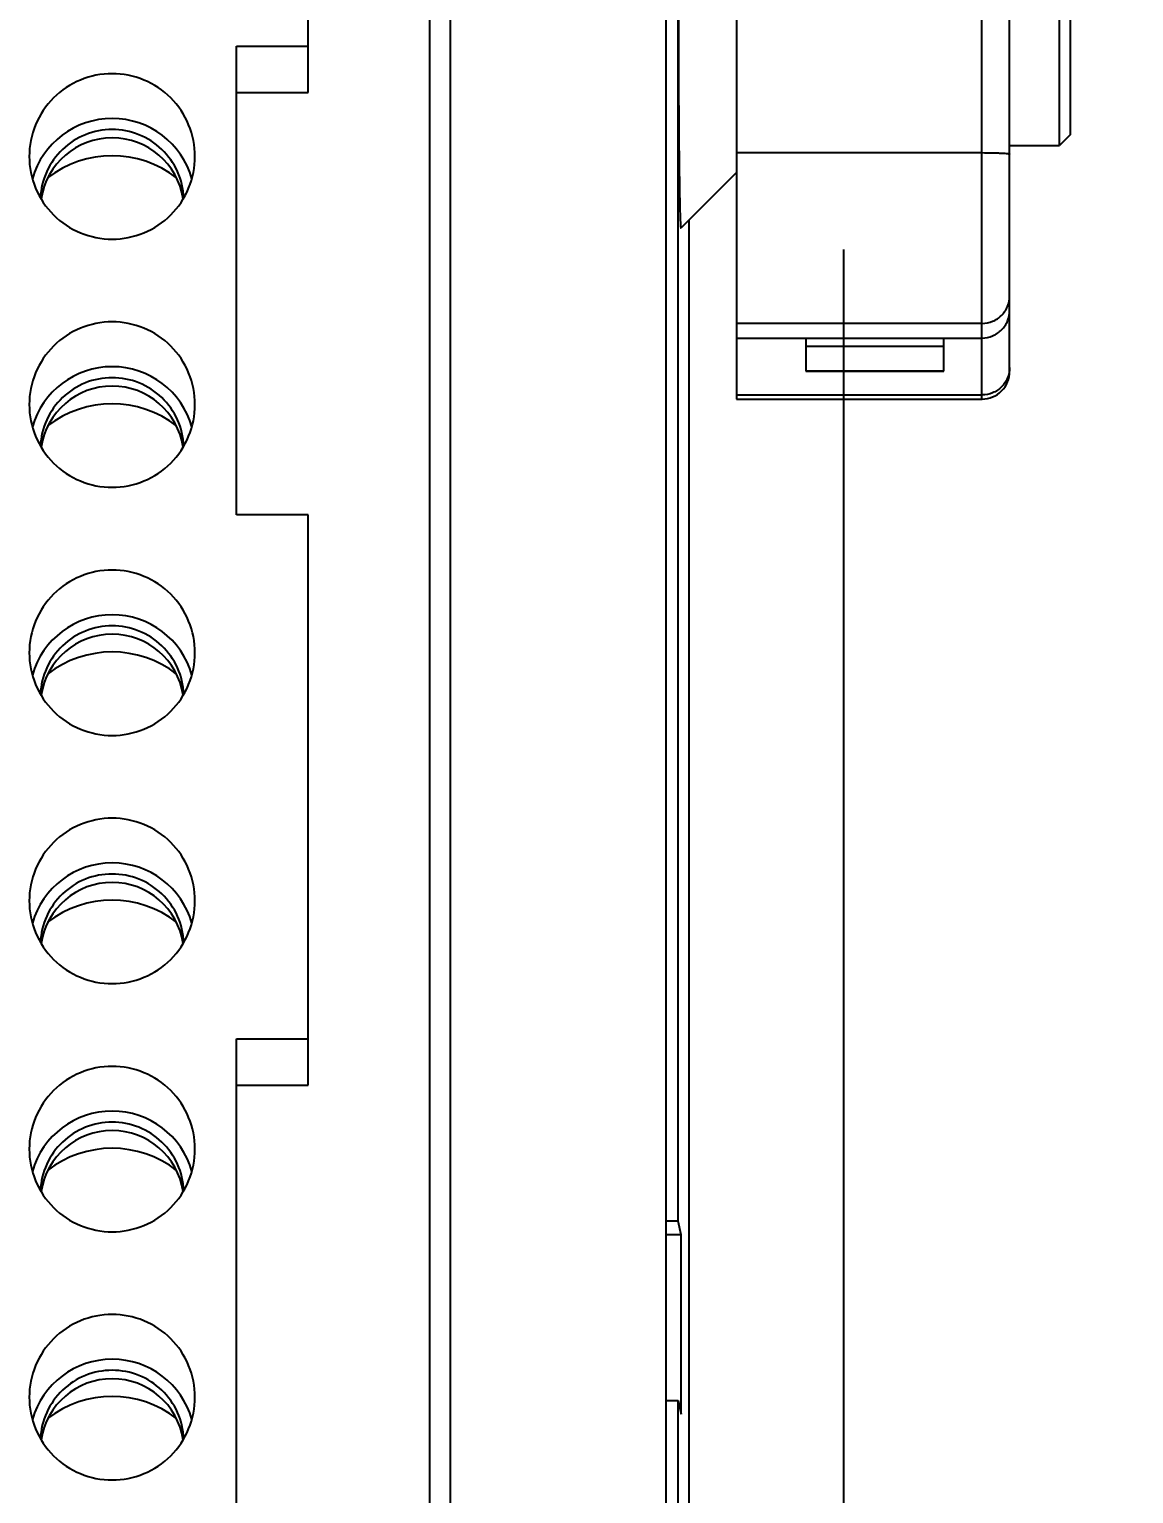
# Model space of a CAD drawing. Header units: millimetres. Extents: x 5828 to 6704, y 123 to 421.
# Drawn here: x 6367.04 to 6368.373, y 235.208 to 236.976 of the extents above; entities that cross this region are included whole.
import ezdxf

# ---------------------------------------------------------------- set-up
doc = ezdxf.new("R2010")
doc.units = ezdxf.units.MM
doc.linetypes.add('CENTER', pattern=[0.6, 0.375, -0.075, 0.075, -0.075])
for name, color, linetype in [('中心线', 7, 'Continuous'), ('外形图', 7, 'Continuous'), ('尺寸标注', 7, 'Continuous')]:
    doc.layers.add(name, color=color, linetype=linetype)
doc.styles.add('微软雅黑', font='msyh.ttc', dxfattribs={"height": 1.5})
doc.dimstyles.new('尺寸标注_1_15比例', dxfattribs={"dimtxt": 1.5, "dimasz": 1.25, "dimexe": 0.5, "dimexo": 0.4, "dimgap": 0.5, "dimtad": 1, "dimdec": 1, "dimlfac": 15, "dimdsep": 46, "dimtxsty": '微软雅黑', "dimcen": 0.09, "dimadec": 0, "dimazin": 0, "dimtp": 0.01, "dimtm": 0.01, "dimtfac": 1, "dimtdec": 1, "dimtofl": 0, "dimtmove": 0, "dimatfit": 3, "dimfxl": 1, "dimtolj": 1, "dimarcsym": 0})

# ---------------------------------------------------------------- blocks, each defined once
blk = doc.blocks.new('*D926')
at = {"layer": 'Defpoints', "color": 0}
for p in [(6368.0234, 240.3345), (6379.7301, 240.3345), (6368.0234, 230.7566)]:
    blk.add_point(p, dxfattribs=at)
at = {"layer": '尺寸标注', "color": 0, "lineweight": -2}
for p, q in [((6368.4234, 240.3345), (6380.2301, 240.3345)), ((6379.7301, 232.0066), (6379.7301, 239.0845)), ((6368.4234, 230.7566), (6380.2301, 230.7566))]:
    blk.add_line(p, q, dxfattribs=at)
at = {"layer": '尺寸标注', "color": 0}
for points in [[(6379.9384, 239.0845), (6379.5218, 239.0845), (6379.7301, 240.3345)], [(6379.5218, 232.0066), (6379.9384, 232.0066), (6379.7301, 230.7566)]]:
    blk.add_solid(points, dxfattribs=at)
at = {"layer": '尺寸标注', "color": 0, "insert": (6378.451, 235.2135), "char_height": 1.5, "attachment_point": 5, "rotation": 90, "style": '微软雅黑'}
blk.add_mtext('\\A1;143.7', dxfattribs=at)

msp = doc.modelspace()

# ---------------------------------------------------------------- linework, layer by layer
at = {"layer": '中心线', "linetype": 'CENTER', "ltscale": 5}
msp.add_line((6368.0234, 228.8349), (6368.0234, 277.6395), dxfattribs=at)
at = {"layer": '外形图'}
for p, q in [((6368.2234, 236.5627), (6368.2234, 238.4189)), ((6367.8938, 238.3879), (6367.8938, 236.5293)), ((6367.5484, 232.8509), (6367.5484, 238.0438)), ((6367.8084, 238.0438), (6367.8084, 232.8509)), ((6367.8234, 235.5369), (6367.8234, 238.0285)), ((6367.5234, 232.8332), (6367.5234, 237.9928)), ((6368.19, 236.5293), (6368.19, 237.3205)), ((6368.2834, 236.8354), (6368.2834, 237.1554)), ((6368.2967, 236.8487), (6368.2967, 237.1421)), ((6367.3767, 236.8996), (6367.3767, 237.1218)), ((6367.29, 236.9554), (6367.3767, 236.9554)), ((6367.29, 236.3895), (6367.29, 236.9554)), ((6367.29, 236.8996), (6367.3767, 236.8996)), ((6368.2967, 236.8487), (6368.2834, 236.8354)), ((6367.8938, 236.8268), (6368.19, 236.8268)), ((6368.2234, 236.8354), (6368.2834, 236.8354)), ((6367.8938, 236.8028), (6367.8266, 236.7356)), ((6367.8367, 234.0829), (6367.8367, 236.7456)), ((6368.19, 236.6206), (6367.8938, 236.6206)), ((6367.8938, 236.603), (6368.19, 236.603)), ((6367.9772, 236.603), (6367.9772, 236.5628)), ((6368.1438, 236.5926), (6367.9772, 236.5926)), ((6368.1438, 236.5628), (6368.1438, 236.603)), ((6367.9772, 236.5634), (6368.1438, 236.5634)), ((6367.9772, 236.5628), (6368.1438, 236.5628)), ((6367.9772, 236.5628), (6367.9772, 236.5628)), ((6368.1438, 236.5628), (6368.1438, 236.5628)), ((6367.8938, 236.5343), (6368.19, 236.5343)), ((6367.8938, 236.5293), (6368.19, 236.5293)), ((6367.3767, 236.3895), (6367.29, 236.3895)), ((6367.3767, 235.7012), (6367.3767, 236.3895)), ((6367.29, 235.757), (6367.3767, 235.757)), ((6367.29, 235.1911), (6367.29, 235.757)), ((6367.29, 235.7012), (6367.3767, 235.7012)), ((6367.8234, 235.5369), (6367.8084, 235.5369)), ((6367.827, 235.5202), (6367.8234, 235.5369)), ((6367.827, 235.5202), (6367.8084, 235.5202)), ((6367.827, 235.3038), (6367.827, 235.5202)), ((6367.8084, 235.3205), (6367.8234, 235.3205)), ((6367.8234, 235.3205), (6367.827, 235.3038)), ((6367.8234, 232.829), (6367.8234, 235.3205))]:
    msp.add_line(p, q, dxfattribs=at)
for centre, radius, start, end in [((6367.14, 236.768), 0.1, 89.9732, 164.1967), ((6367.1401, 236.768), 0.1, 15.8034, 90.0268), ((6367.14, 236.758), 0.0866, 89.9667, 171.3882), ((6367.1401, 236.758), 0.0866, 8.6109, 90.0334), ((6367.14, 236.6963), 0.1268, 52.092, 127.9089), ((6367.14, 236.4684), 0.1, 89.9732, 164.1967), ((6367.1401, 236.4684), 0.1, 15.8034, 90.0268), ((6368.19, 236.5627), 0.0334, 270.0406, 0.0466), ((6367.14, 236.4584), 0.0866, 89.9667, 171.3882), ((6367.1401, 236.4584), 0.0866, 8.6109, 90.0334), ((6367.14, 236.3968), 0.1268, 52.092, 127.9089), ((6367.14, 236.1689), 0.1, 89.9732, 164.1967), ((6367.1401, 236.1689), 0.1, 15.8034, 90.0268), ((6367.14, 236.1588), 0.0866, 89.9667, 171.3882), ((6367.1401, 236.1588), 0.0866, 8.6109, 90.0334), ((6367.14, 236.0972), 0.1268, 52.092, 127.9089), ((6367.14, 235.8693), 0.1, 89.9732, 164.1967), ((6367.1401, 235.8693), 0.1, 15.8034, 90.0268), ((6367.14, 235.8592), 0.0866, 89.9667, 171.3882), ((6367.1401, 235.8592), 0.0866, 8.6109, 90.0334), ((6367.14, 235.7976), 0.1268, 52.092, 127.9089), ((6367.14, 235.5697), 0.1, 89.9732, 164.1967), ((6367.1401, 235.5697), 0.1, 15.8034, 90.0268), ((6367.14, 235.5596), 0.0866, 89.9667, 171.3882), ((6367.1401, 235.5596), 0.0866, 8.6109, 90.0334), ((6367.14, 235.498), 0.1268, 52.092, 127.9089), ((6367.14, 235.2701), 0.1, 89.9732, 164.1967), ((6367.1401, 235.2701), 0.1, 15.8034, 90.0268), ((6367.14, 235.26), 0.0866, 89.9667, 171.3882), ((6367.1401, 235.26), 0.0866, 8.6109, 90.0334), ((6367.14, 235.1984), 0.1268, 52.092, 127.9089)]:
    msp.add_arc(centre, radius, start, end, dxfattribs=at)
for points, knots in [([(6367.8235, 237.0092), (6367.8235, 236.9915), (6367.8236, 236.9568), (6367.8237, 236.9061), (6367.824, 236.8659), (6367.8242, 236.8361), (6367.8244, 236.8161), (6367.8247, 236.798), (6367.8249, 236.7819), (6367.8252, 236.7681), (6367.8254, 236.7566), (6367.8257, 236.7486), (6367.8259, 236.7435), (6367.826, 236.7406), (6367.8261, 236.7384), (6367.8264, 236.7367), (6367.8263, 236.7361), (6367.8266, 236.7355), (6367.8266, 236.7356)], [0, 0, 0, 0, 0.193516, 0.381047, 0.554796, 0.634213, 0.707536, 0.774002, 0.832917, 0.88367, 0.925732, 0.958666, 0.9716, 0.982133, 0.99024, 0.995902, 0.999117, 1, 1, 1, 1]), ([(6367.14, 236.9221), (6367.127, 236.9221), (6367.1007, 236.9169), (6367.0675, 236.8947), (6367.0452, 236.8615), (6367.04, 236.8352), (6367.04, 236.8222)], [0, 0, 0, 0, 0.250158, 0.500224, 0.750158, 1, 1, 1, 1]), ([(6367.24, 236.8222), (6367.24, 236.8352), (6367.2348, 236.8615), (6367.2126, 236.8947), (6367.1793, 236.9169), (6367.153, 236.9221), (6367.14, 236.9221)], [0, 0, 0, 0, 0.249842, 0.499776, 0.749842, 1, 1, 1, 1]), ([(6367.14, 236.8547), (6367.1291, 236.8547), (6367.1069, 236.8505), (6367.0787, 236.8322), (6367.0592, 236.8048), (6367.0539, 236.7829), (6367.0535, 236.772)], [0, 0, 0, 0, 0.250153, 0.50022, 0.750158, 1, 1, 1, 1]), ([(6367.2266, 236.772), (6367.2261, 236.7829), (6367.2209, 236.8048), (6367.2014, 236.8322), (6367.1731, 236.8505), (6367.151, 236.8547), (6367.14, 236.8547)], [0, 0, 0, 0, 0.249842, 0.49978, 0.749847, 1, 1, 1, 1]), ([(6367.04, 236.8222), (6367.04, 236.8092), (6367.0452, 236.783), (6367.0675, 236.7498), (6367.1007, 236.7276), (6367.127, 236.7224), (6367.14, 236.7224)], [0, 0, 0, 0, 0.249842, 0.499776, 0.749842, 1, 1, 1, 1]), ([(6367.14, 236.7224), (6367.153, 236.7224), (6367.1793, 236.7276), (6367.2126, 236.7498), (6367.2348, 236.783), (6367.24, 236.8092), (6367.24, 236.8222)], [0, 0, 0, 0, 0.250158, 0.500224, 0.750158, 1, 1, 1, 1]), ([(6368.19, 236.8268), (6368.1943, 236.8268), (6368.2005, 236.8267), (6368.2083, 236.8265), (6368.2133, 236.8263), (6368.2174, 236.8261), (6368.2202, 236.8258), (6368.2218, 236.8256), (6368.2227, 236.8254), (6368.2231, 236.8253), (6368.2234, 236.8251), (6368.2234, 236.8251)], [0, 0, 0, 0, 0.380847, 0.552962, 0.703902, 0.827913, 0.920314, 0.95356, 0.977806, 0.992998, 1, 1, 1, 1]), ([(6368.19, 236.6206), (6368.1944, 236.6206), (6368.2031, 236.6224), (6368.2142, 236.6297), (6368.2216, 236.6408), (6368.2234, 236.6495), (6368.2234, 236.6538)], [0, 0, 0, 0, 0.251037, 0.501492, 0.751085, 1, 1, 1, 1]), ([(6368.19, 236.603), (6368.1944, 236.603), (6368.2032, 236.6048), (6368.2143, 236.6123), (6368.2217, 236.6234), (6368.2234, 236.6322), (6368.2234, 236.6365)], [0, 0, 0, 0, 0.250136, 0.50021, 0.750171, 1, 1, 1, 1]), ([(6367.14, 236.6225), (6367.127, 236.6225), (6367.1007, 236.6173), (6367.0675, 236.5951), (6367.0452, 236.5619), (6367.04, 236.5356), (6367.04, 236.5226)], [0, 0, 0, 0, 0.250158, 0.500224, 0.750158, 1, 1, 1, 1]), ([(6367.24, 236.5226), (6367.24, 236.5356), (6367.2348, 236.5619), (6367.2126, 236.5951), (6367.1793, 236.6173), (6367.153, 236.6225), (6367.14, 236.6225)], [0, 0, 0, 0, 0.249842, 0.499776, 0.749842, 1, 1, 1, 1]), ([(6367.14, 236.5551), (6367.1291, 236.5551), (6367.1069, 236.5509), (6367.0787, 236.5326), (6367.0592, 236.5052), (6367.0539, 236.4833), (6367.0535, 236.4724)], [0, 0, 0, 0, 0.250153, 0.50022, 0.750158, 1, 1, 1, 1]), ([(6367.2266, 236.4724), (6367.2261, 236.4833), (6367.2209, 236.5052), (6367.2014, 236.5326), (6367.1731, 236.5509), (6367.151, 236.5551), (6367.14, 236.5551)], [0, 0, 0, 0, 0.249842, 0.49978, 0.749847, 1, 1, 1, 1]), ([(6368.2234, 236.5675), (6368.2234, 236.5632), (6368.2216, 236.5544), (6368.2142, 236.5434), (6368.2031, 236.536), (6368.1944, 236.5343), (6368.19, 236.5343)], [0, 0, 0, 0, 0.249367, 0.499111, 0.749374, 1, 1, 1, 1]), ([(6367.04, 236.5226), (6367.04, 236.5097), (6367.0452, 236.4834), (6367.0675, 236.4502), (6367.1007, 236.428), (6367.127, 236.4228), (6367.14, 236.4228)], [0, 0, 0, 0, 0.249842, 0.499776, 0.749842, 1, 1, 1, 1]), ([(6367.14, 236.4228), (6367.153, 236.4228), (6367.1793, 236.428), (6367.2126, 236.4502), (6367.2348, 236.4834), (6367.24, 236.5097), (6367.24, 236.5226)], [0, 0, 0, 0, 0.250158, 0.500224, 0.750158, 1, 1, 1, 1]), ([(6367.14, 236.3229), (6367.127, 236.3229), (6367.1007, 236.3177), (6367.0675, 236.2955), (6367.0452, 236.2623), (6367.04, 236.236), (6367.04, 236.2231)], [0, 0, 0, 0, 0.250158, 0.500224, 0.750158, 1, 1, 1, 1]), ([(6367.24, 236.2231), (6367.24, 236.236), (6367.2348, 236.2623), (6367.2126, 236.2955), (6367.1793, 236.3177), (6367.153, 236.3229), (6367.14, 236.3229)], [0, 0, 0, 0, 0.249842, 0.499776, 0.749842, 1, 1, 1, 1]), ([(6367.14, 236.2555), (6367.1291, 236.2555), (6367.1069, 236.2513), (6367.0787, 236.233), (6367.0592, 236.2056), (6367.0539, 236.1837), (6367.0535, 236.1728)], [0, 0, 0, 0, 0.250153, 0.50022, 0.750158, 1, 1, 1, 1]), ([(6367.2266, 236.1728), (6367.2261, 236.1837), (6367.2209, 236.2056), (6367.2014, 236.233), (6367.1731, 236.2513), (6367.151, 236.2555), (6367.14, 236.2555)], [0, 0, 0, 0, 0.249842, 0.49978, 0.749847, 1, 1, 1, 1]), ([(6367.04, 236.2231), (6367.04, 236.2101), (6367.0452, 236.1838), (6367.0675, 236.1506), (6367.1007, 236.1284), (6367.127, 236.1232), (6367.14, 236.1232)], [0, 0, 0, 0, 0.249842, 0.499776, 0.749842, 1, 1, 1, 1]), ([(6367.14, 236.1232), (6367.153, 236.1232), (6367.1793, 236.1284), (6367.2126, 236.1506), (6367.2348, 236.1838), (6367.24, 236.2101), (6367.24, 236.2231)], [0, 0, 0, 0, 0.250158, 0.500224, 0.750158, 1, 1, 1, 1]), ([(6367.14, 236.0233), (6367.127, 236.0233), (6367.1007, 236.0181), (6367.0675, 235.9959), (6367.0452, 235.9627), (6367.04, 235.9365), (6367.04, 235.9235)], [0, 0, 0, 0, 0.250158, 0.500224, 0.750158, 1, 1, 1, 1]), ([(6367.24, 235.9235), (6367.24, 235.9365), (6367.2348, 235.9627), (6367.2126, 235.9959), (6367.1793, 236.0181), (6367.153, 236.0233), (6367.14, 236.0233)], [0, 0, 0, 0, 0.249842, 0.499776, 0.749842, 1, 1, 1, 1]), ([(6367.14, 235.9559), (6367.1291, 235.9559), (6367.1069, 235.9517), (6367.0787, 235.9335), (6367.0592, 235.9061), (6367.0539, 235.8841), (6367.0535, 235.8732)], [0, 0, 0, 0, 0.250153, 0.50022, 0.750158, 1, 1, 1, 1]), ([(6367.2266, 235.8732), (6367.2261, 235.8841), (6367.2209, 235.9061), (6367.2014, 235.9335), (6367.1731, 235.9517), (6367.151, 235.9559), (6367.14, 235.9559)], [0, 0, 0, 0, 0.249842, 0.49978, 0.749847, 1, 1, 1, 1]), ([(6367.04, 235.9235), (6367.04, 235.9105), (6367.0452, 235.8842), (6367.0675, 235.851), (6367.1007, 235.8288), (6367.127, 235.8236), (6367.14, 235.8236)], [0, 0, 0, 0, 0.249842, 0.499776, 0.749842, 1, 1, 1, 1]), ([(6367.14, 235.8236), (6367.153, 235.8236), (6367.1793, 235.8288), (6367.2126, 235.851), (6367.2348, 235.8842), (6367.24, 235.9105), (6367.24, 235.9235)], [0, 0, 0, 0, 0.250158, 0.500224, 0.750158, 1, 1, 1, 1]), ([(6367.14, 235.7237), (6367.127, 235.7237), (6367.1007, 235.7185), (6367.0675, 235.6963), (6367.0452, 235.6631), (6367.04, 235.6369), (6367.04, 235.6239)], [0, 0, 0, 0, 0.250158, 0.500224, 0.750158, 1, 1, 1, 1]), ([(6367.24, 235.6239), (6367.24, 235.6369), (6367.2348, 235.6631), (6367.2126, 235.6963), (6367.1793, 235.7185), (6367.153, 235.7237), (6367.14, 235.7237)], [0, 0, 0, 0, 0.249842, 0.499776, 0.749842, 1, 1, 1, 1]), ([(6367.14, 235.6563), (6367.1291, 235.6563), (6367.1069, 235.6521), (6367.0787, 235.6339), (6367.0592, 235.6065), (6367.0539, 235.5845), (6367.0535, 235.5736)], [0, 0, 0, 0, 0.250153, 0.50022, 0.750158, 1, 1, 1, 1]), ([(6367.2266, 235.5736), (6367.2261, 235.5845), (6367.2209, 235.6065), (6367.2014, 235.6339), (6367.1731, 235.6521), (6367.151, 235.6563), (6367.14, 235.6563)], [0, 0, 0, 0, 0.249842, 0.49978, 0.749847, 1, 1, 1, 1]), ([(6367.04, 235.6239), (6367.04, 235.6109), (6367.0452, 235.5846), (6367.0675, 235.5514), (6367.1007, 235.5292), (6367.127, 235.524), (6367.14, 235.524)], [0, 0, 0, 0, 0.249842, 0.499776, 0.749842, 1, 1, 1, 1]), ([(6367.14, 235.524), (6367.153, 235.524), (6367.1793, 235.5292), (6367.2126, 235.5514), (6367.2348, 235.5846), (6367.24, 235.6109), (6367.24, 235.6239)], [0, 0, 0, 0, 0.250158, 0.500224, 0.750158, 1, 1, 1, 1]), ([(6367.14, 235.4242), (6367.127, 235.4242), (6367.1007, 235.419), (6367.0675, 235.3967), (6367.0452, 235.3635), (6367.04, 235.3373), (6367.04, 235.3243)], [0, 0, 0, 0, 0.250158, 0.500224, 0.750158, 1, 1, 1, 1]), ([(6367.24, 235.3243), (6367.24, 235.3373), (6367.2348, 235.3635), (6367.2126, 235.3967), (6367.1793, 235.419), (6367.153, 235.4242), (6367.14, 235.4242)], [0, 0, 0, 0, 0.249842, 0.499776, 0.749842, 1, 1, 1, 1]), ([(6367.14, 235.3568), (6367.1291, 235.3568), (6367.1069, 235.3525), (6367.0787, 235.3343), (6367.0592, 235.3069), (6367.0539, 235.285), (6367.0535, 235.274)], [0, 0, 0, 0, 0.250153, 0.50022, 0.750158, 1, 1, 1, 1]), ([(6367.2266, 235.274), (6367.2261, 235.285), (6367.2209, 235.3069), (6367.2014, 235.3343), (6367.1731, 235.3525), (6367.151, 235.3568), (6367.14, 235.3568)], [0, 0, 0, 0, 0.249842, 0.49978, 0.749847, 1, 1, 1, 1]), ([(6367.04, 235.3243), (6367.04, 235.3113), (6367.0452, 235.285), (6367.0675, 235.2518), (6367.1007, 235.2296), (6367.127, 235.2244), (6367.14, 235.2244)], [0, 0, 0, 0, 0.249842, 0.499776, 0.749842, 1, 1, 1, 1]), ([(6367.14, 235.2244), (6367.153, 235.2244), (6367.1793, 235.2296), (6367.2126, 235.2518), (6367.2348, 235.285), (6367.24, 235.3113), (6367.24, 235.3243)], [0, 0, 0, 0, 0.250158, 0.500224, 0.750158, 1, 1, 1, 1])]:
    msp.add_open_spline(points, degree=3, knots=knots, dxfattribs=at)

# ---------------------------------------------------------------- dimensions: what is measured, and where the dimension line sits
at = {"layer": '尺寸标注'}
dim = msp.add_linear_dim(base=(6379.7301, 240.3345), p1=(6368.0234, 230.7566), p2=(6368.0234, 240.3345), angle=90, dimstyle='尺寸标注_1_15比例', dxfattribs=at)
dim.commit()
dim.dimension.update_dxf_attribs({"geometry": '*D926', "text_midpoint": (6379.7301, 235.2135), "dimtype": 160})

doc.saveas('drawing.dxf')
